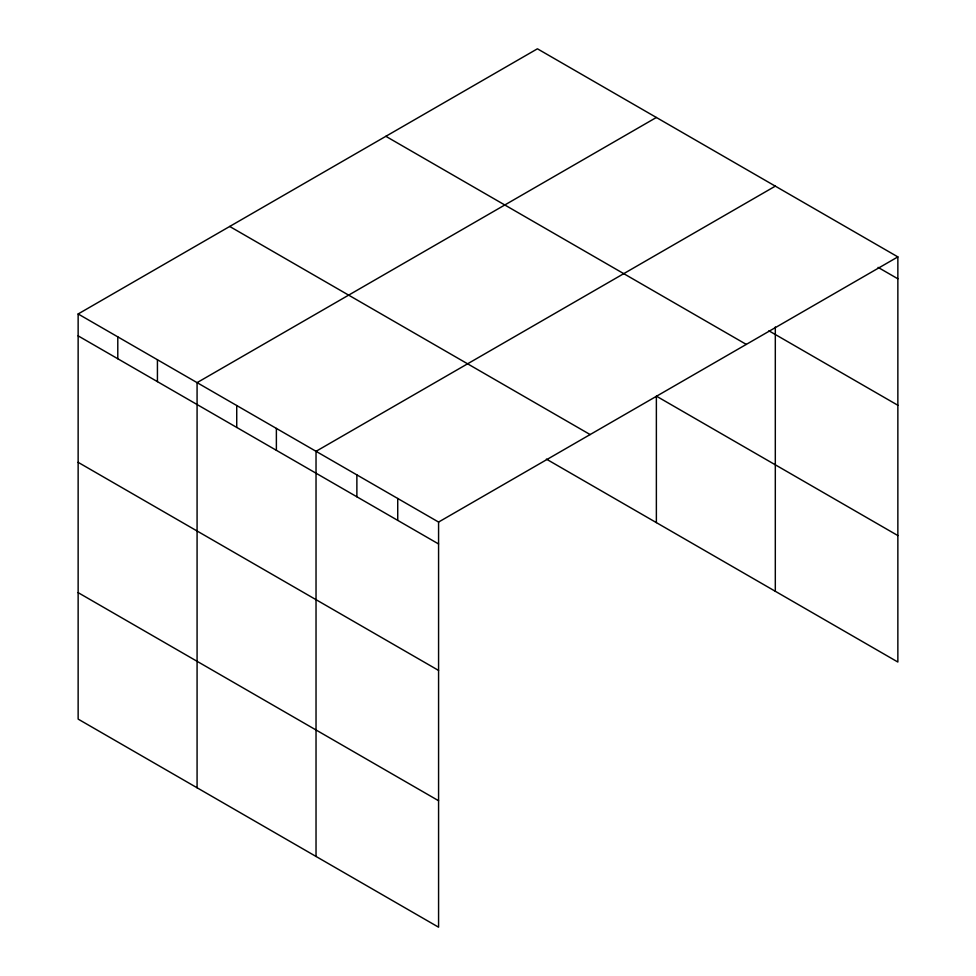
<?xml version="1.0" encoding="UTF-8"?>
<svg xmlns="http://www.w3.org/2000/svg" width="976" height="976" viewBox="0 0 976 976"><rect width="100%" height="100%" fill="white"/><g stroke="black" fill="none" stroke-linecap="round" stroke-linejoin="round"><path stroke-width="1.46" d="M78.141 313.967L438.578 522.062L438.578 927.2L78.141 719.105L78.141 313.967L537.422 48.8L897.859 256.895L897.859 662.033L546.377 459.11M656.372 117.474L197.079 382.641L197.079 787.778M775.31 186.148L316.029 451.315L316.029 856.452M438.578 522.062L897.859 256.895M878.095 267.387L897.859 278.794M768.917 330.815L897.859 405.26M385.862 136.311L746.298 344.406M897.859 535.568L656.372 396.134L656.372 522.611M229.702 226.456L590.138 434.564M78.141 335.866L438.578 543.961M78.141 462.331L438.578 670.427M78.141 592.639L438.578 800.735M775.31 326.984L775.31 591.285M397.732 498.48L397.732 520.379M356.874 474.897L356.874 496.796M276.379 428.415L276.379 450.314M236.729 405.528L236.729 427.427M157.429 359.754L157.429 381.64M117.791 336.854L117.791 358.753"/></g></svg>
